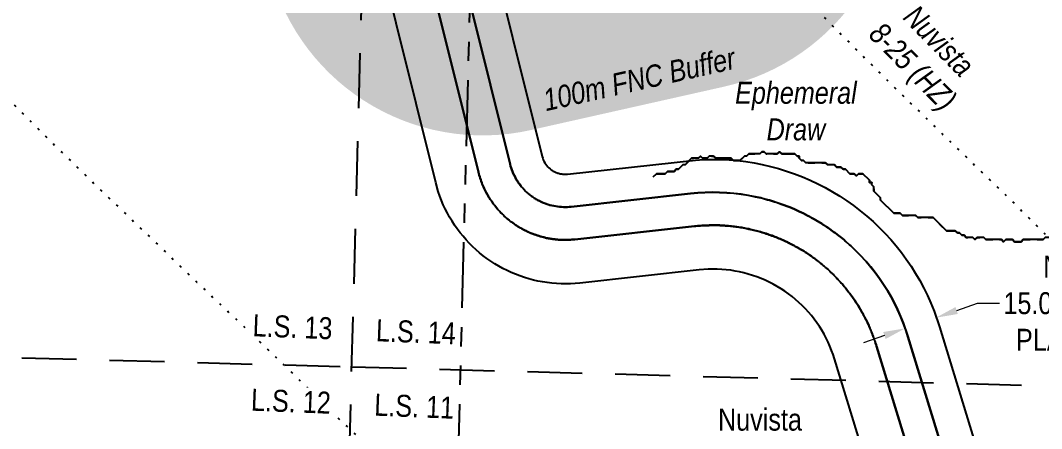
# Model space of a CAD drawing. Extents: x 382851 to 390193, y 6055218 to 6059732.
# Drawn here: x 385398.9 to 385863.8, y 6058155.5 to 6058341.3 of the extents above; entities that cross this region are included whole.
import ezdxf

# ---------------------------------------------------------------- set-up
doc = ezdxf.new("R2010")
doc.units = 0
doc.header["$LTSCALE"] = 5
doc.header["$PDSIZE"] = 0.5
for name, pattern in [('foc-ACCESSROAD', [3.75, 2.5, -1.25]), ('foc-DOT', [1, 0.2, -0.8]), ('foc-DRILLPATH', [14.75, 6, -1.75, 1.75, -1.75, 1.75, -1.75]), ('foc-LSD', [8, 5, -3]), ('foc-TOPO-ephemeral', [6.25, 3.125, -0.625, 0.625, -0.625, 0.625, -0.625])]:
    doc.linetypes.add(name, pattern=pattern)
doc.layers.get('Defpoints').update_dxf_attribs({"color": 9})
for name, color, linetype in [('AS-DRILL', 8, 'foc-DOT'), ('AS-DRILL-T', 8, 'Continuous'), ('F-AR', 190, 'foc-ACCESSROAD'), ('F-RW', 190, 'Continuous'), ('L-SECTION-LSD', 7, 'foc-LSD'), ('P-BUFFER-H 30m', 51, 'Continuous'), ('P-BUFFER-T', 40, 'Continuous'), ('P-PDRILLPATH', 12, 'foc-DRILLPATH'), ('T-DRAW', 143, 'foc-TOPO-ephemeral'), ('T-WATER-T', 170, 'Continuous')]:
    doc.layers.add(name, color=color, linetype=linetype)
doc.layers.add('F-RW-T', color=190, linetype='Continuous', lineweight=9)
doc.styles.add('100L', font='ARIALN.TTF', dxfattribs={"height": 11})
doc.styles.add('80CG', font='ARIALN.TTF', dxfattribs={"height": 10})
doc.styles.add('80LS', font='ARIALNI.TTF', dxfattribs={"height": 10})
doc.styles.add('foc-LtypeFont', font='ARIALN.TTF', dxfattribs={"height": 7.35})
doc.linetypes.add('foc-TOPO-flowdirection-NOLINE', pattern='A,0,[">",foc-LtypeFont,S=0.3,R=0,X=0,Y=-0.945],-20,[">",foc-LtypeFont,S=0.3,R=0,X=0,Y=-0.945],0', length=20)
doc.dimstyles.new('Compass 5 000', dxfattribs={"dimscale": 5, "dimtxt": 9, "dimasz": 2, "dimexe": 0.2, "dimexo": 0.0625, "dimgap": 0.5, "dimtad": 0, "dimtih": 1, "dimtoh": 1, "dimzin": 0, "dimdsep": 46, "dimtxsty": '80CG', "dimcen": 0.1, "dimse1": 1, "dimse2": 1, "dimclrd": 256, "dimclrt": 256, "dimaunit": 1, "dimadec": 4, "dimazin": 0, "dimtfac": 0.06, "dimtofl": 0, "dimtmove": 0, "dimatfit": 1, "dimfxl": 0.2, "dimtolj": 1, "dimtzin": 0, "dimlwd": -1, "dimarcsym": 0})

# ---------------------------------------------------------------- blocks, each defined once
blk = doc.blocks.new('*D147')
at = {"layer": 'Defpoints', "color": 0, "transparency": 16777216}
for p in [(385801.72, 6058201.1), (385818.74, 6058197.18), (385804.75, 6058192.34)]:
    blk.add_point(p, dxfattribs=at)
at = {"layer": 'F-RW-T', "transparency": 16777216}
for p, q in [((385825.16, 6058209.21), (385834.61, 6058212.48)), ((385834.61, 6058212.48), (385844.61, 6058212.48)), ((385792.27, 6058197.83), (385782.81, 6058194.56))]:
    blk.add_line(p, q, dxfattribs=at)
for points in [[(385824.62, 6058210.78), (385825.71, 6058207.63), (385815.71, 6058205.94)], [(385791.72, 6058199.41), (385792.81, 6058196.25), (385801.72, 6058201.1)]]:
    blk.add_solid(points, dxfattribs=at)
at = {"layer": 'F-RW-T', "transparency": 16777216, "insert": (385883.7, 6058212.48), "char_height": 10, "attachment_point": 5, "style": '80CG', "bg_fill": 3, "box_fill_scale": 1.1, "bg_fill_color": 256, "bg_fill_true_color": 13158600, "bg_fill_transparency": 0}
blk.add_mtext('\\A1;Nuvista\\P15.00 P/L R/W\\PPLA 220140', dxfattribs=at)
blk = doc.blocks.new('*D149')
at = {"layer": 'Defpoints', "color": 0, "transparency": 16777216}
for p in [(385819.24, 6058144.2), (385804.96, 6058139.83), (385805.13, 6058139.26)]:
    blk.add_point(p, dxfattribs=at)
at = {"layer": 'F-RW-T', "transparency": 16777216}
for p, q in [((385828.98, 6058146.55), (385838.54, 6058149.47)), ((385795.57, 6058136.34), (385784.7, 6058133.02)), ((385784.7, 6058133.02), (385774.7, 6058133.02))]:
    blk.add_line(p, q, dxfattribs=at)
for points in [[(385828.49, 6058148.14), (385829.47, 6058144.95), (385819.42, 6058143.63)], [(385795.08, 6058137.93), (385796.05, 6058134.74), (385805.13, 6058139.26)]]:
    blk.add_solid(points, dxfattribs=at)
at = {"layer": 'F-RW-T', "transparency": 16777216, "insert": (385735.62, 6058133.02), "char_height": 10, "attachment_point": 5, "style": '80CG'}
blk.add_mtext('\\A1;Nuvista\\P15.00 P/L R/W\\PPLA 122040\\P(Expired)', dxfattribs=at)

msp = doc.modelspace()

# ---------------------------------------------------------------- hatches: boundary and pattern name
at = {"layer": 'P-BUFFER-H 30m'}
h = msp.add_hatch(color=256, dxfattribs=at)
h.dxf.hatch_style = 1
edge = h.paths.add_edge_path()
edge.add_line((385501.889, 6058462.65), (385505.473, 6058445.571))
edge.add_arc((385602.456, 6058421.353), 99.961, 165.97921, 191.96464)
edge.add_line((385504.666, 6058400.63), (385511.547, 6058368.16))
edge.add_arc((385609.337, 6058388.883), 99.961, 191.96464, 282.65329)
edge.add_line((385631.233, 6058291.349), (385719.313, 6058311.124))
edge.add_arc((385697.417, 6058408.657), 99.961, 282.65329, 369.30939)
edge.add_line((385796.062, 6058424.828), (385817.308, 6058429.598))
edge.add_arc((385795.411, 6058527.131), 99.961, 282.65329, 327.64133)
edge.add_line((385879.85, 6058473.63), (385891.206, 6058491.553))
edge.add_arc((385806.767, 6058545.054), 99.961, 327.64133, 372.62938)
edge.add_line((385904.31, 6058566.91), (385871.31, 6058714.192))
edge.add_arc((385773.767, 6058692.336), 99.961, 12.62938, 57.6271)
edge.add_line((385827.289, 6058776.761), (385809.372, 6058788.12))
edge.add_arc((385755.85, 6058703.695), 99.961, 57.6271, 102.62483)
edge.add_line((385734.001, 6058801.239), (385544.198, 6058758.727))
edge.add_arc((385566.046, 6058661.182), 99.961, 102.62483, 192.62437)
edge.add_line((385468.501, 6058639.335), (385490.447, 6058541.352))
edge.add_line((385490.447, 6058541.352), (385493.164, 6058528.433))
edge.add_arc((385592.518, 6058517.433), 99.961, 173.68221, 191.87331)
edge.add_line((385494.695, 6058496.866), (385501.889, 6058462.65))

# ---------------------------------------------------------------- linework, layer by layer
at = {"layer": 'AS-DRILL', "flags": 128}
for points in [[(385291.24, 6058845.723), (385291.241, 6058845.733), (385291.221, 6058845.753), (385291.201, 6058845.764), (385291.271, 6058845.732), (385291.358, 6058845.64), (385291.425, 6058845.508), (385291.48, 6058845.306), (385291.518, 6058845.216), (385291.589, 6058844.874), (385291.657, 6058844.392), (385291.673, 6058844.241), (385291.652, 6058844.192), (385291.653, 6058843.832), (385291.651, 6058843.392), (385291.474, 6058843.116), (385291.084, 6058843.096), (385290.603, 6058843.058), (385289.998, 6058842.873), (385289.373, 6058842.679), (385288.822, 6058842.643), (385288.395, 6058842.774), (385288.003, 6058843.104), (385287.495, 6058843.597), (385287.214, 6058843.954), (385286.905, 6058844.392), (385286.886, 6058844.433), (385286.538, 6058844.902), (385286.284, 6058845.148), (385286.594, 6058844.34), (385286.645, 6058844.399), (385286.927, 6058844.842), (385287.568, 6058844.876), (385288.173, 6058844.7), (385288.714, 6058844.316), (385289.184, 6058843.934), (385289.411, 6058843.808), (385289.391, 6058843.789), (385289.381, 6058843.779), (385289.311, 6058843.801), (385289.301, 6058843.811), (385289.135, 6058843.965), (385288.884, 6058844.312), (385288.567, 6058844.83), (385288.243, 6058845.479), (385287.912, 6058846.237), (385287.536, 6058847.177), (385287.056, 6058848.38), (385286.464, 6058849.895), (385285.737, 6058851.594), (385284.841, 6058853.347), (385283.805, 6058855.094), (385282.599, 6058856.835), (385281.203, 6058858.601), (385279.629, 6058860.431), (385277.906, 6058862.306), (385276.035, 6058864.264), (385274.036, 6058866.305), (385271.972, 6058868.548), (385269.964, 6058871.02), (385268.037, 6058873.549), (385266.119, 6058875.989), (385264.17, 6058878.439), (385262.201, 6058880.869), (385260.212, 6058883.3), (385258.231, 6058885.671), (385256.26, 6058888.012), (385254.308, 6058890.342), (385252.367, 6058892.702), (385250.438, 6058895.102), (385248.538, 6058897.511), (385246.668, 6058899.919), (385244.819, 6058902.326), (385242.989, 6058904.733), (385241.18, 6058907.17), (385239.393, 6058909.656), (385237.645, 6058912.131), (385235.897, 6058914.616), (385234.129, 6058917.092), (385232.341, 6058919.538), (385230.502, 6058921.995), (385228.604, 6058924.444), (385226.646, 6058926.924), (385224.658, 6058929.406), (385222.67, 6058931.897), (385220.732, 6058934.367), (385218.794, 6058936.836), (385216.866, 6058939.316), (385214.929, 6058941.826), (385213.013, 6058944.345), (385211.086, 6058946.885), (385209.258, 6058949.342), (385207.335, 6058952.001), (385205.5, 6058954.589), (385203.685, 6058957.206), (385201.912, 6058959.861), (385200.179, 6058962.536), (385198.486, 6058965.22), (385196.814, 6058967.913), (385195.142, 6058970.616), (385193.441, 6058973.35), (385191.769, 6058976.063), (385190.127, 6058978.786), (385188.574, 6058981.436), (385187.081, 6058984.115), (385185.569, 6058986.804), (385183.986, 6058989.475), (385182.361, 6058992.067), (385180.666, 6058994.64), (385178.919, 6058997.176), (385177.082, 6058999.683), (385175.193, 6059002.101), (385173.303, 6059004.48), (385171.421, 6059006.818), (385169.509, 6059009.148), (385167.549, 6059011.508), (385165.539, 6059013.92), (385163.578, 6059016.29), (385161.696, 6059018.568), (385159.822, 6059020.817), (385157.889, 6059023.086), (385155.925, 6059025.327), (385153.95, 6059027.527), (385152.004, 6059029.698), (385150.028, 6059031.838), (385148.031, 6059033.969), (385146.064, 6059036.07), (385144.147, 6059038.199), (385142.342, 6059040.395), (385140.756, 6059042.546), (385139.338, 6059044.633), (385138.078, 6059046.615), (385136.857, 6059048.547), (385135.644, 6059050.448), (385134.459, 6059052.239), (385133.321, 6059053.908), (385132.134, 6059055.589), (385131.004, 6059057.208), (385129.971, 6059058.695), (385129.026, 6059060.079), (385128.09, 6059061.413), (385127.121, 6059062.668), (385126.151, 6059063.863), (385125.16, 6059065.009), (385124.128, 6059066.135), (385123.026, 6059067.253), (385121.884, 6059068.373), (385120.771, 6059069.471), (385119.679, 6059070.559), (385118.774, 6059071.582), (385118.105, 6059072.419), (385117.651, 6059073.061), (385117.354, 6059073.549), (385117.144, 6059073.944), (385117.005, 6059074.408), (385117.048, 6059074.527), (385117.099, 6059074.556), (385117.448, 6059074.527), (385118.074, 6059074.331), (385118.905, 6059073.97), (385119.934, 6059073.524), (385121.192, 6059073.062), (385122.689, 6059072.504), (385124.514, 6059071.897), (385126.638, 6059071.223), (385128.984, 6059070.273), (385131.501, 6059068.929), (385134.207, 6059067.16), (385137.142, 6059064.925), (385140.133, 6059062.188), (385143.093, 6059058.972), (385146.013, 6059055.377), (385148.843, 6059051.424), (385151.585, 6059047.104), (385154.358, 6059042.452), (385157.344, 6059037.515), (385160.492, 6059032.253), (385163.701, 6059026.65), (385166.884, 6059020.798), (385170.111, 6059014.744), (385173.415, 6059008.518), (385176.693, 6059002.093), (385180.027, 6058995.497), (385183.589, 6058988.815), (385187.432, 6058982.155), (385191.454, 6058975.481), (385195.565, 6058968.735), (385199.784, 6058961.966), (385204.201, 6058955.062), (385208.764, 6058947.994), (385213.369, 6058940.665), (385218.062, 6058933.204), (385222.943, 6058925.678), (385227.941, 6058918.019), (385232.975, 6058910.209), (385238.046, 6058902.288), (385243.114, 6058894.247), (385248.239, 6058886.105), (385253.365, 6058877.972), (385258.429, 6058869.771), (385263.38, 6058861.483), (385266.121, 6058856.742), (385274.53, 6058841.965), (385279.98, 6058832.444), (385287.156, 6058819.938), (385294.614, 6058807.505), (385302.386, 6058795.274), (385310.444, 6058783.226), (385318.84, 6058771.52), (385327.703, 6058760.052), (385336.984, 6058748.933), (385346.715, 6058738.194), (385356.785, 6058727.805), (385367.029, 6058717.553), (385377.275, 6058707.39), (385397.772, 6058686.884), (385418.241, 6058666.449), (385428.475, 6058656.177), (385438.666, 6058645.836), (385448.817, 6058635.485), (385458.898, 6058625.117), (385469.059, 6058614.766), (385479.335, 6058604.603), (385489.599, 6058594.359), (385499.699, 6058583.95), (385509.809, 6058573.561), (385520.132, 6058563.306), (385530.561, 6058553.239), (385541.01, 6058543.191), (385551.541, 6058533.231), (385562.207, 6058523.458), (385573.067, 6058513.86), (385584.02, 6058504.36), (385594.973, 6058494.859), (385605.906, 6058485.369), (385616.942, 6058475.967), (385627.989, 6058466.624), (385639.004, 6058457.202), (385650.009, 6058447.79), (385661.013, 6058438.349), (385672.048, 6058428.926), (385683.056, 6058419.605), (385694.073, 6058410.273), (385705.006, 6058400.753), (385715.662, 6058390.99), (385726.141, 6058380.971), (385736.439, 6058370.867), (385746.672, 6058360.595), (385756.897, 6058350.403), (385767.244, 6058340.257), (385777.439, 6058330.076), (385787.693, 6058319.833), (385797.969, 6058309.69), (385808.367, 6058299.583), (385818.716, 6058289.548), (385829.134, 6058279.461), (385839.543, 6058269.434), (385849.961, 6058259.347), (385860.198, 6058249.204), (385870.482, 6058238.981), (385880.81, 6058228.906), (385891.393, 6058218.995), (385902.02, 6058209.293), (385912.562, 6058199.342), (385922.952, 6058189.326), (385933.349, 6058179.22), (385943.614, 6058169.036), (385953.858, 6058158.774), (385964.175, 6058148.649), (385974.664, 6058138.63), (385985.065, 6058128.644), (385995.503, 6058118.576), (386005.883, 6058108.56), (386016.311, 6058098.483), (386026.661, 6058088.468), (386037.11, 6058078.41), (386047.508, 6058068.353), (386057.916, 6058058.267), (386068.367, 6058048.279), (386078.846, 6058038.26), (386089.102, 6058028.107), (386099.325, 6058017.825), (386109.583, 6058007.722), (386119.878, 6057997.518), (386129.944, 6057987.36), (386140.177, 6057977.088), (386150.377, 6057967.076), (386160.733, 6057956.931), (386170.92, 6057946.809), (386181.225, 6057936.605), (386191.614, 6057926.579), (386202.104, 6057916.57), (386212.47, 6057906.784), (386223.124, 6057896.951), (386233.688, 6057887.101), (386244.229, 6057877.141), (386254.722, 6057867.222), (386265.211, 6057857.203), (386275.52, 6057847.149), (386285.835, 6057836.954), (386295.915, 6057826.956), (386306.231, 6057816.771), (386316.439, 6057806.71), (386326.826, 6057796.583), (386337.187, 6057786.608), (386347.625, 6057776.54), (386357.855, 6057766.518), (386368.129, 6057756.295), (386378.294, 6057746.074), (386388.537, 6057735.811), (386398.579, 6057725.874), (386408.914, 6057715.699), (386419.223, 6057705.644), (386429.641, 6057695.567), (386440.03, 6057685.521), (386450.51, 6057675.503), (386461.095, 6057665.711), (386471.688, 6057655.81), (386481.879, 6057645.839), (386492.256, 6057635.713), (386502.548, 6057625.819), (386512.987, 6057615.761), (386523.318, 6057605.797), (386533.746, 6057595.729), (386544.115, 6057585.664), (386554.389, 6057575.44), (386564.564, 6057565.219), (386574.93, 6057555.083), (386585.382, 6057545.126), (386595.933, 6057535.165), (386606.486, 6057525.295), (386617.182, 6057515.501), (386624.187, 6057509.291), (386640.745, 6057494.818)], [(385060.666, 6058632.006), (385065.554, 6058627.43), (385076.105, 6058617.489), (385086.586, 6058607.57), (385097.157, 6058597.648), (385107.738, 6058587.715), (385118.248, 6058577.725), (385128.645, 6058567.638), (385138.928, 6058557.413), (385149.08, 6058547.112), (385169.218, 6058526.323), (385189.683, 6058505.817), (385210.252, 6058485.457), (385230.707, 6058464.921), (385251.429, 6058444.667), (385272.224, 6058424.543), (385292.927, 6058404.33), (385313.617, 6058383.997), (385334.319, 6058363.755), (385355.041, 6058343.492), (385375.682, 6058323.18), (385396.219, 6058302.732), (385416.706, 6058282.285), (385437.52, 6058262.109), (385458.419, 6058242.162), (385479.237, 6058222.126), (385500.309, 6058202.264), (385521.167, 6058182.257), (385541.798, 6058161.976), (385562.676, 6058141.949), (385583.656, 6058122.01), (385604.629, 6058102.2), (385625.623, 6058082.381), (385646.039, 6058061.895), (385666.206, 6058041.076), (385686.744, 6058020.677), (385707.284, 6058000.339), (385727.947, 6057980.137), (385748.867, 6057960.179), (385769.629, 6057939.955), (385790.057, 6057919.519), (385810.637, 6057899.219), (385831.084, 6057878.763), (385851.841, 6057858.329), (385862.371, 6057848.358), (385872.901, 6057838.387), (385893.903, 6057818.497), (385914.891, 6057798.497), (385936.006, 6057778.734), (385957.236, 6057759.178), (385978.566, 6057739.63), (385999.874, 6057720.032), (386021.163, 6057700.415), (386042.393, 6057680.889), (386063.68, 6057661.211), (386084.781, 6057641.309), (386105.68, 6057621.311), (386126.513, 6057601.495), (386147.182, 6057581.143), (386167.324, 6057560.505), (386187.575, 6057539.823), (386207.953, 6057519.429), (386228.614, 6057499.127), (386249.203, 6057478.757), (386269.355, 6057458.129), (386289.292, 6057437.295), (386309.263, 6057416.621), (386329.383, 6057395.883), (386349.403, 6057375.187), (386369.52, 6057354.35), (386389.431, 6057333.687), (386409.4, 6057312.933), (386429.435, 6057292.007), (386449.129, 6057271.049), (386469.094, 6057250.165), (386489.631, 6057229.697), (386510.299, 6057209.695), (386531.156, 6057189.618), (386552.033, 6057169.591), (386572.964, 6057149.653), (386593.841, 6057129.626), (386614.869, 6057109.605), (386631.676, 6057093.903)]]:
    msp.add_lwpolyline(points, dxfattribs=at)
at = {"layer": 'F-AR', "linetype": 'ByBlock', "flags": 128}
for points in [[(385580.485, 6058380.554), (385607.408, 6058272.188), (385607.629, 6058271.407), (385607.802, 6058270.81), (385608.036, 6058270.056), (385608.227, 6058269.456), (385608.48, 6058268.709), (385608.689, 6058268.107), (385608.962, 6058267.368), (385609.189, 6058266.766), (385609.475, 6058266.05), (385609.744, 6058265.458), (385610.076, 6058264.764), (385610.358, 6058264.184), (385610.708, 6058263.498), (385611.008, 6058262.919), (385611.376, 6058262.244), (385611.695, 6058261.666), (385612.08, 6058261.002), (385612.43, 6058260.402), (385612.832, 6058259.798), (385613.203, 6058259.253), (385613.637, 6058258.641), (385614.027, 6058258.099), (385614.476, 6058257.499), (385614.885, 6058256.961), (385615.349, 6058256.374), (385615.776, 6058255.841), (385616.282, 6058255.231), (385616.708, 6058254.762), (385617.213, 6058254.233), (385617.687, 6058253.741), (385618.205, 6058253.226), (385618.698, 6058252.741), (385619.229, 6058252.241), (385619.739, 6058251.766), (385620.281, 6058251.279), (385620.866, 6058250.761), (385621.366, 6058250.36), (385621.92, 6058249.932), (385622.492, 6058249.508), (385623.062, 6058249.09), (385623.644, 6058248.682), (385624.23, 6058248.276), (385624.821, 6058247.884), (385625.423, 6058247.491), (385626.021, 6058247.115), (385626.585, 6058246.777), (385627.097, 6058246.501), (385627.409, 6058246.334), (385627.846, 6058246.104), (385628.352, 6058245.846), (385628.669, 6058245.688), (385629.115, 6058245.468), (385629.627, 6058245.224), (385629.948, 6058245.073), (385630.404, 6058244.864), (385630.92, 6058244.634), (385631.247, 6058244.491), (385631.71, 6058244.292), (385632.231, 6058244.075), (385632.564, 6058243.956), (385633.038, 6058243.789), (385633.567, 6058243.609), (385633.903, 6058243.499), (385634.384, 6058243.342), (385634.917, 6058243.177), (385635.256, 6058243.075), (385635.744, 6058242.93), (385636.28, 6058242.779), (385636.623, 6058242.685), (385637.117, 6058242.554), (385637.655, 6058242.417), (385638, 6058242.333), (385638.491, 6058242.215), (385639.041, 6058242.114), (385639.39, 6058242.053), (385639.897, 6058241.966), (385640.44, 6058241.881), (385640.791, 6058241.829), (385641.303, 6058241.755), (385641.845, 6058241.684), (385642.198, 6058241.641), (385642.55, 6058241.599), (385642.877, 6058241.561), (385643.256, 6058241.524), (385643.609, 6058241.49), (385643.963, 6058241.457), (385644.295, 6058241.428), (385644.885, 6058241.39), (385645.38, 6058241.372), (385645.717, 6058241.365), (385646.089, 6058241.363), (385646.444, 6058241.363), (385646.799, 6058241.364), (385647.141, 6058241.366), (385647.508, 6058241.374), (385647.863, 6058241.383), (385648.218, 6058241.394), (385648.564, 6058241.404), (385648.927, 6058241.423), (385649.282, 6058241.444), (385649.636, 6058241.465), (385649.99, 6058241.486), (385650.344, 6058241.509), (385650.698, 6058241.532), (385651.05, 6058241.555), (385651.403, 6058241.579), (385705.779, 6058247.582), (385706.452, 6058247.64), (385707.126, 6058247.694), (385707.801, 6058247.748), (385708.501, 6058247.8), (385709.151, 6058247.839), (385709.827, 6058247.876), (385710.503, 6058247.911), (385711.231, 6058247.946), (385711.856, 6058247.967), (385712.533, 6058247.986), (385713.209, 6058248.003), (385713.965, 6058248.02), (385714.564, 6058248.024), (385715.241, 6058248.026), (385715.918, 6058248.025), (385716.656, 6058248.018), (385717.271, 6058247.985), (385717.947, 6058247.945), (385718.623, 6058247.903), (385719.429, 6058247.85), (385719.974, 6058247.807), (385720.65, 6058247.749), (385721.324, 6058247.69), (385722.154, 6058247.613), (385722.672, 6058247.56), (385723.345, 6058247.483), (385724.017, 6058247.406), (385724.689, 6058247.326), (385725.205, 6058247.262), (385726.03, 6058247.147), (385726.7, 6058247.052), (385727.335, 6058246.958), (385727.906, 6058246.85), (385728.699, 6058246.689), (385729.363, 6058246.553), (385730.026, 6058246.415), (385730.587, 6058246.295), (385731.349, 6058246.121), (385732.009, 6058245.969), (385732.668, 6058245.813), (385733.25, 6058245.673), (385733.982, 6058245.484), (385734.637, 6058245.313), (385735.29, 6058245.141), (385735.892, 6058244.98), (385736.592, 6058244.779), (385737.241, 6058244.593), (385737.84, 6058244.413), (385738.506, 6058244.189), (385739.172, 6058243.953), (385739.812, 6058243.726), (385740.45, 6058243.497), (385741.086, 6058243.265), (385741.72, 6058243.023), (385742.352, 6058242.779), (385742.983, 6058242.532), (385743.636, 6058242.275), (385744.238, 6058242.027), (385744.862, 6058241.767), (385745.485, 6058241.505), (385746.153, 6058241.22), (385746.723, 6058240.968), (385747.339, 6058240.692), (385747.89, 6058240.436), (385748.629, 6058240.067), (385749.163, 6058239.789), (385749.766, 6058239.475), (385750.366, 6058239.158), (385751.056, 6058238.791), (385751.558, 6058238.513), (385752.151, 6058238.182), (385752.741, 6058237.85), (385753.422, 6058237.465), (385753.914, 6058237.178), (385754.496, 6058236.833), (385755.075, 6058236.487), (385755.785, 6058236.059), (385756.226, 6058235.786), (385756.797, 6058235.427), (385757.292, 6058235.105), (385757.923, 6058234.669), (385758.351, 6058234.37), (385759.032, 6058233.881), (385759.583, 6058233.483), (385760.131, 6058233.084), (385760.571, 6058232.759), (385761.217, 6058232.271), (385761.755, 6058231.86), (385762.291, 6058231.448), (385762.741, 6058231.097), (385763.351, 6058230.609), (385763.876, 6058230.186), (385764.399, 6058229.762), (385764.859, 6058229.386), (385765.484, 6058228.858), (385765.94, 6058228.45), (385766.441, 6058227.989), (385766.901, 6058227.564), (385767.432, 6058227.055), (385767.922, 6058226.584), (385768.41, 6058226.112), (385768.876, 6058225.658), (385769.372, 6058225.156), (385769.848, 6058224.673), (385770.321, 6058224.191), (385770.791, 6058223.708), (385771.255, 6058223.215), (385771.715, 6058222.723), (385772.174, 6058222.231), (385772.646, 6058221.72), (385773.112, 6058221.202), (385773.516, 6058220.717), (385773.949, 6058220.19), (385774.411, 6058219.624), (385774.802, 6058219.129), (385775.222, 6058218.593), (385775.639, 6058218.058), (385776.1, 6058217.462), (385776.461, 6058216.981), (385776.864, 6058216.436), (385777.265, 6058215.892), (385777.725, 6058215.264), (385778.055, 6058214.798), (385778.443, 6058214.247), (385778.827, 6058213.695), (385779.282, 6058213.037), (385779.604, 6058212.561), (385779.944, 6058212.009), (385780.3, 6058211.426), (385780.732, 6058210.71), (385780.998, 6058210.258), (385781.34, 6058209.669), (385781.678, 6058209.079), (385782.013, 6058208.491), (385782.268, 6058208.037), (385782.667, 6058207.304), (385782.989, 6058206.708), (385783.307, 6058206.115), (385783.56, 6058205.634), (385783.927, 6058204.917), (385784.23, 6058204.317), (385784.531, 6058203.717), (385784.802, 6058203.175), (385785.101, 6058202.491), (385785.371, 6058201.865), (385785.637, 6058201.238), (385785.87, 6058200.684), (385786.154, 6058199.978), (385786.406, 6058199.346), (385786.655, 6058198.715), (385786.882, 6058198.134), (385787.134, 6058197.444), (385787.365, 6058196.807), (385787.594, 6058196.171), (385787.821, 6058195.536), (385788.046, 6058194.902), (385788.267, 6058194.271), (385788.487, 6058193.64), (385788.704, 6058193.011), (385828.531, 6058062.687)], [(385806.807, 6058065.363), (385769.583, 6058187.168), (385768.95, 6058189.118), (385768.247, 6058191.045), (385767.476, 6058192.945), (385766.639, 6058194.818), (385765.735, 6058196.659), (385764.767, 6058198.467), (385763.735, 6058200.239), (385762.641, 6058201.974), (385761.486, 6058203.669), (385760.272, 6058205.321), (385758.999, 6058206.93), (385757.671, 6058208.492), (385756.287, 6058210.006), (385754.851, 6058211.471), (385753.364, 6058212.883), (385751.828, 6058214.241), (385750.244, 6058215.545), (385748.615, 6058216.791), (385746.943, 6058217.979), (385745.23, 6058219.106), (385743.478, 6058220.172), (385741.689, 6058221.174), (385739.865, 6058222.114), (385738.01, 6058222.987), (385736.125, 6058223.795), (385734.212, 6058224.534), (385732.274, 6058225.206), (385730.313, 6058225.807), (385728.333, 6058226.34), (385726.335, 6058226.801), (385724.321, 6058227.192), (385722.295, 6058227.511), (385720.259, 6058227.757), (385718.215, 6058227.931), (385716.167, 6058228.032), (385714.116, 6058228.061), (385712.066, 6058228.017), (385707.976, 6058227.71), (385653.601, 6058221.706), (385651.481, 6058221.51), (385649.355, 6058221.386), (385647.227, 6058221.339), (385645.098, 6058221.365), (385642.971, 6058221.466), (385640.848, 6058221.642), (385638.734, 6058221.892), (385636.629, 6058222.216), (385634.538, 6058222.614), (385632.461, 6058223.084), (385630.403, 6058223.627), (385628.364, 6058224.243), (385626.348, 6058224.928), (385624.358, 6058225.685), (385622.395, 6058226.511), (385620.463, 6058227.405), (385618.563, 6058228.366), (385616.698, 6058229.393), (385614.869, 6058230.485), (385613.081, 6058231.641), (385611.334, 6058232.858), (385609.631, 6058234.136), (385607.974, 6058235.473), (385606.365, 6058236.868), (385604.805, 6058238.317), (385603.297, 6058239.821), (385601.843, 6058241.377), (385600.445, 6058242.982), (385599.103, 6058244.635), (385597.821, 6058246.335), (385596.598, 6058248.079), (385595.438, 6058249.864), (385594.341, 6058251.689), (385593.308, 6058253.551), (385592.342, 6058255.448), (385591.443, 6058257.378), (385590.611, 6058259.339), (385589.849, 6058261.327), (385589.158, 6058263.341), (385587.988, 6058267.435), (385560.994, 6058376.082)]]:
    msp.add_lwpolyline(points, dxfattribs=at)
at = {"layer": 'F-RW', "flags": 128}
for points in [[(385609.673, 6058387.206), (385636.479, 6058279.258), (385636.699, 6058278.537), (385636.97, 6058277.833), (385637.289, 6058277.149), (385637.655, 6058276.49), (385638.066, 6058275.857), (385638.521, 6058275.256), (385639.017, 6058274.687), (385639.551, 6058274.155), (385640.122, 6058273.662), (385640.571, 6058273.317), (385640.881, 6058273.102), (385641.198, 6058272.898), (385641.522, 6058272.704), (385641.853, 6058272.523), (385642.19, 6058272.353), (385642.532, 6058272.196), (385642.88, 6058272.05), (385643.233, 6058271.916), (385643.59, 6058271.795), (385643.952, 6058271.686), (385644.317, 6058271.591), (385644.685, 6058271.508), (385645.056, 6058271.438), (385645.429, 6058271.382), (385645.803, 6058271.338), (385646.179, 6058271.308), (385646.557, 6058271.29), (385646.934, 6058271.286), (385647.311, 6058271.296), (385648.063, 6058271.354), (385706.241, 6058277.715), (385710.061, 6058277.933), (385713.885, 6058278.014), (385717.71, 6058277.96), (385721.531, 6058277.77), (385725.342, 6058277.444), (385729.14, 6058276.984), (385732.919, 6058276.389), (385736.674, 6058275.661), (385740.401, 6058274.799), (385744.096, 6058273.806), (385747.752, 6058272.683), (385751.367, 6058271.43), (385754.935, 6058270.05), (385758.451, 6058268.544), (385761.912, 6058266.915), (385765.313, 6058265.163), (385768.65, 6058263.292), (385771.918, 6058261.304), (385775.113, 6058259.201), (385778.233, 6058256.986), (385781.271, 6058254.661), (385784.224, 6058252.23), (385787.09, 6058249.697), (385789.865, 6058247.063), (385792.543, 6058244.332), (385795.124, 6058241.507), (385797.602, 6058238.594), (385799.975, 6058235.593), (385802.241, 6058232.511), (385804.396, 6058229.35), (385806.437, 6058226.114), (385808.362, 6058222.808), (385810.168, 6058219.437), (385811.854, 6058216.003), (385813.417, 6058212.511), (385814.855, 6058208.966), (385817.349, 6058201.734), (385861.088, 6058058.623)], [(385828.531, 6058062.687), (385788.704, 6058193.011), (385788.493, 6058193.646), (385788.28, 6058194.282), (385788.064, 6058194.92), (385787.836, 6058195.586), (385787.616, 6058196.195), (385787.386, 6058196.83), (385787.154, 6058197.467), (385786.893, 6058198.182), (385786.672, 6058198.737), (385786.421, 6058199.365), (385786.168, 6058199.995), (385785.869, 6058200.736), (385785.646, 6058201.25), (385785.376, 6058201.871), (385785.103, 6058202.493), (385784.771, 6058203.242), (385784.533, 6058203.721), (385784.234, 6058204.323), (385783.934, 6058204.927), (385783.542, 6058205.71), (385783.318, 6058206.133), (385783, 6058206.726), (385782.679, 6058207.323), (385782.135, 6058208.321), (385781.689, 6058209.098), (385781.349, 6058209.685), (385780.895, 6058210.466), (385780.303, 6058211.432), (385779.945, 6058212.01), (385779.602, 6058212.559), (385779.32, 6058212.988), (385778.831, 6058213.702), (385778.448, 6058214.258), (385778.063, 6058214.814), (385777.765, 6058215.243), (385777.275, 6058215.911), (385776.874, 6058216.456), (385776.471, 6058217.002), (385776.135, 6058217.454), (385775.647, 6058218.078), (385775.229, 6058218.61), (385774.809, 6058219.144), (385774.434, 6058219.617), (385773.951, 6058220.197), (385773.516, 6058220.717), (385773.11, 6058221.199), (385772.657, 6058221.717), (385772.177, 6058222.239), (385771.72, 6058222.735), (385771.261, 6058223.231), (385770.799, 6058223.73), (385770.329, 6058224.211), (385769.856, 6058224.694), (385769.38, 6058225.178), (385768.875, 6058225.691), (385768.416, 6058226.132), (385767.927, 6058226.6), (385767.437, 6058227.07), (385766.886, 6058227.594), (385766.443, 6058227.995), (385765.94, 6058228.449), (385765.483, 6058228.855), (385764.831, 6058229.419), (385764.402, 6058229.772), (385763.88, 6058230.198), (385763.355, 6058230.625), (385762.707, 6058231.152), (385762.296, 6058231.469), (385761.761, 6058231.88), (385761.222, 6058232.291), (385760.525, 6058232.822), (385760.136, 6058233.104), (385759.587, 6058233.499), (385759.036, 6058233.894), (385758.29, 6058234.427), (385757.924, 6058234.676), (385757.292, 6058235.102), (385756.797, 6058235.426), (385756.228, 6058235.793), (385755.854, 6058236.03), (385755.078, 6058236.5), (385754.499, 6058236.849), (385753.919, 6058237.197), (385753.493, 6058237.45), (385752.746, 6058237.87), (385752.156, 6058238.202), (385751.563, 6058238.534), (385751.106, 6058238.788), (385750.369, 6058239.173), (385749.768, 6058239.487), (385749.165, 6058239.799), (385748.665, 6058240.058), (385747.89, 6058240.434), (385747.339, 6058240.691), (385746.724, 6058240.974), (385746.179, 6058241.223), (385745.487, 6058241.517), (385744.864, 6058241.781), (385744.241, 6058242.046), (385743.651, 6058242.293), (385742.986, 6058242.553), (385742.355, 6058242.798), (385741.723, 6058243.042), (385741.089, 6058243.286), (385740.452, 6058243.512), (385739.813, 6058243.738), (385739.173, 6058243.962), (385738.495, 6058244.2), (385737.839, 6058244.411), (385737.241, 6058244.593), (385736.593, 6058244.785), (385735.868, 6058245.001), (385735.292, 6058245.155), (385734.638, 6058245.329), (385733.984, 6058245.502), (385733.214, 6058245.705), (385732.67, 6058245.833), (385732.011, 6058245.988), (385731.351, 6058246.14), (385730.538, 6058246.327), (385730.027, 6058246.431), (385729.364, 6058246.565), (385728.699, 6058246.697), (385727.843, 6058246.867), (385727.335, 6058246.956), (385726.7, 6058247.053), (385726.031, 6058247.154), (385725.129, 6058247.288), (385724.69, 6058247.341), (385724.018, 6058247.422), (385723.346, 6058247.501), (385722.673, 6058247.58), (385722.233, 6058247.629), (385721.325, 6058247.709), (385720.65, 6058247.768), (385719.975, 6058247.825), (385719.495, 6058247.864), (385718.624, 6058247.914), (385717.948, 6058247.952), (385717.271, 6058247.989), (385716.73, 6058248.017), (385715.918, 6058248.026), (385715.241, 6058248.031), (385714.564, 6058248.036), (385714.004, 6058248.037), (385713.21, 6058248.019), (385712.533, 6058248.004), (385711.856, 6058247.987), (385711.257, 6058247.97), (385710.503, 6058247.924), (385709.827, 6058247.881), (385709.151, 6058247.837), (385708.501, 6058247.793), (385707.801, 6058247.741), (385707.126, 6058247.689), (385706.452, 6058247.636), (385705.779, 6058247.582), (385651.403, 6058241.579), (385651.051, 6058241.549), (385650.698, 6058241.52), (385650.344, 6058241.493), (385649.985, 6058241.467), (385649.636, 6058241.446), (385649.282, 6058241.425), (385648.927, 6058241.404), (385648.56, 6058241.384), (385648.218, 6058241.376), (385647.863, 6058241.366), (385647.509, 6058241.358), (385647.134, 6058241.349), (385646.798, 6058241.35), (385646.444, 6058241.352), (385646.089, 6058241.355), (385645.708, 6058241.358), (385645.38, 6058241.369), (385644.885, 6058241.389), (385644.123, 6058241.437), (385643.609, 6058241.481), (385643.256, 6058241.513), (385642.707, 6058241.567), (385642.197, 6058241.627), (385641.844, 6058241.67), (385641.367, 6058241.73), (385640.79, 6058241.816), (385640.439, 6058241.869), (385639.959, 6058241.944), (385639.39, 6058242.047), (385639.041, 6058242.111), (385638.554, 6058242.201), (385638, 6058242.33), (385637.654, 6058242.411), (385637.17, 6058242.529), (385636.622, 6058242.674), (385636.279, 6058242.766), (385635.793, 6058242.899), (385635.254, 6058243.06), (385634.915, 6058243.162), (385634.429, 6058243.311), (385633.901, 6058243.487), (385633.565, 6058243.6), (385633.08, 6058243.764), (385632.563, 6058243.955), (385632.231, 6058244.077), (385631.749, 6058244.27), (385631.246, 6058244.484), (385630.918, 6058244.623), (385630.437, 6058244.832), (385629.946, 6058245.06), (385629.624, 6058245.209), (385629.145, 6058245.435), (385628.666, 6058245.674), (385628.349, 6058245.833), (385627.873, 6058246.075), (385627.408, 6058246.327), (385627.096, 6058246.495), (385626.618, 6058246.756), (385626.021, 6058247.113), (385625.423, 6058247.479), (385624.818, 6058247.872), (385624.227, 6058248.259), (385623.64, 6058248.667), (385623.057, 6058249.075), (385622.489, 6058249.496), (385621.914, 6058249.924), (385621.366, 6058250.358), (385620.832, 6058250.787), (385620.278, 6058251.272), (385619.728, 6058251.757), (385619.224, 6058252.227), (385618.685, 6058252.731), (385618.2, 6058253.212), (385617.674, 6058253.735), (385617.21, 6058254.224), (385616.697, 6058254.767), (385616.283, 6058255.233), (385615.762, 6058255.846), (385615.344, 6058256.363), (385614.866, 6058256.96), (385614.47, 6058257.484), (385614.007, 6058258.099), (385613.631, 6058258.629), (385613.185, 6058259.261), (385612.83, 6058259.795), (385612.41, 6058260.434), (385612.076, 6058260.996), (385611.674, 6058261.678), (385611.368, 6058262.231), (385610.984, 6058262.929), (385610.699, 6058263.484), (385610.335, 6058264.198), (385610.069, 6058264.756), (385609.726, 6058265.482), (385609.476, 6058266.052), (385609.17, 6058266.794), (385608.955, 6058267.361), (385608.665, 6058268.131), (385608.469, 6058268.697), (385608.201, 6058269.481), (385608.029, 6058270.05), (385607.803, 6058270.811), (385607.631, 6058271.408), (385607.4, 6058272.22), (385580.485, 6058380.554)], [(385595.056, 6058383.867), (385621.878, 6058275.839), (385622.108, 6058274.977), (385622.367, 6058274.122), (385622.656, 6058273.278), (385622.974, 6058272.443), (385623.321, 6058271.62), (385623.696, 6058270.81), (385624.099, 6058270.013), (385624.529, 6058269.231), (385624.986, 6058268.464), (385625.47, 6058267.714), (385625.98, 6058266.98), (385626.514, 6058266.265), (385627.073, 6058265.569), (385627.655, 6058264.892), (385628.261, 6058264.237), (385628.89, 6058263.601), (385629.54, 6058262.988), (385630.209, 6058262.4), (385630.745, 6058261.959), (385631.054, 6058261.709), (385631.442, 6058261.418), (385631.778, 6058261.166), (385632.157, 6058260.903), (385632.519, 6058260.65), (385632.889, 6058260.411), (385633.279, 6058260.159), (385633.638, 6058259.945), (385634.055, 6058259.696), (385634.402, 6058259.506), (385634.847, 6058259.26), (385635.181, 6058259.092), (385635.654, 6058258.853), (385635.974, 6058258.705), (385636.626, 6058258.41), (385637.452, 6058258.07), (385638.288, 6058257.757), (385639.136, 6058257.475), (385639.993, 6058257.224), (385640.857, 6058257.001), (385641.728, 6058256.808), (385642.607, 6058256.645), (385643.49, 6058256.513), (385644.377, 6058256.411), (385645.266, 6058256.341), (385646.158, 6058256.301), (385647.051, 6058256.293), (385647.944, 6058256.314), (385649.724, 6058256.451), (385704.014, 6058262.489), (385707.294, 6058262.792), (385710.582, 6058262.979), (385713.875, 6058263.049), (385717.169, 6058263.002), (385720.459, 6058262.839), (385723.74, 6058262.559), (385727.01, 6058262.162), (385730.264, 6058261.651), (385733.498, 6058261.023), (385735.961, 6058260.453), (385736.707, 6058260.282), (385739.068, 6058259.647), (385739.888, 6058259.428), (385742.168, 6058258.727), (385743.036, 6058258.461), (385745.253, 6058257.693), (385746.149, 6058257.383), (385748.31, 6058256.549), (385749.221, 6058256.195), (385751.308, 6058255.303), (385752.249, 6058254.899), (385753.492, 6058254.314), (385754.473, 6058253.853), (385755.229, 6058253.497), (385756.302, 6058252.945), (385757.434, 6058252.362), (385758.157, 6058251.99), (385759.083, 6058251.471), (385760.338, 6058250.768), (385761.031, 6058250.38), (385761.85, 6058249.881), (385763.167, 6058249.08), (385763.845, 6058248.668), (385764.552, 6058248.204), (385765.956, 6058247.281), (385766.598, 6058246.859), (385767.21, 6058246.424), (385768.662, 6058245.394), (385769.283, 6058244.953), (385769.828, 6058244.536), (385771.297, 6058243.414), (385771.901, 6058242.953), (385772.363, 6058242.573), (385773.882, 6058241.323), (385774.445, 6058240.861), (385774.847, 6058240.505), (385776.367, 6058239.163), (385776.913, 6058238.68), (385777.257, 6058238.354), (385778.799, 6058236.891), (385779.303, 6058236.413), (385779.587, 6058236.125), (385781.137, 6058234.545), (385781.734, 6058233.929), (385783.382, 6058232.127), (385783.936, 6058231.512), (385785.535, 6058229.635), (385786.059, 6058229.012), (385788.088, 6058226.441), (385790.028, 6058223.798), (385791.869, 6058221.095), (385793.623, 6058218.315), (385795.271, 6058215.486), (385796.824, 6058212.589), (385798.27, 6058209.646), (385799.654, 6058206.551), (385800.847, 6058203.611), (385802.998, 6058197.39), (385844.745, 6058060.649)], [(385844.758, 6058060.644), (385802.999, 6058197.388), (385801.948, 6058200.474), (385800.849, 6058203.609), (385799.644, 6058206.577), (385798.269, 6058209.649), (385796.822, 6058212.595), (385795.269, 6058215.494), (385793.618, 6058218.327), (385791.863, 6058221.108), (385790.019, 6058223.815), (385788.076, 6058226.46), (385786.043, 6058229.034), (385785.535, 6058229.636), (385783.918, 6058231.536), (385783.383, 6058232.128), (385781.711, 6058233.957), (385781.138, 6058234.547), (385779.412, 6058236.303), (385778.8, 6058236.892), (385777.258, 6058238.355), (385776.922, 6058238.673), (385776.367, 6058239.163), (385774.847, 6058240.507), (385774.454, 6058240.854), (385773.883, 6058241.324), (385772.363, 6058242.573), (385771.91, 6058242.946), (385771.297, 6058243.415), (385769.829, 6058244.537), (385769.293, 6058244.946), (385768.662, 6058245.394), (385767.211, 6058246.424), (385766.608, 6058246.852), (385765.956, 6058247.281), (385764.552, 6058248.204), (385763.856, 6058248.662), (385763.167, 6058249.08), (385761.85, 6058249.881), (385761.042, 6058250.373), (385760.338, 6058250.768), (385759.083, 6058251.471), (385758.169, 6058251.983), (385757.434, 6058252.361), (385756.302, 6058252.944), (385755.241, 6058253.49), (385754.473, 6058253.852), (385753.493, 6058254.313), (385752.261, 6058254.892), (385751.308, 6058255.301), (385749.233, 6058256.188), (385748.31, 6058256.547), (385746.161, 6058257.376), (385745.253, 6058257.691), (385743.049, 6058258.454), (385742.168, 6058258.724), (385739.901, 6058259.421), (385739.068, 6058259.644), (385736.72, 6058260.275), (385735.961, 6058260.45), (385733.511, 6058261.016), (385730.278, 6058261.644), (385727.024, 6058262.155), (385723.754, 6058262.552), (385720.473, 6058262.832), (385717.184, 6058262.995), (385713.891, 6058263.043), (385710.598, 6058262.972), (385707.294, 6058262.77), (385704.031, 6058262.482), (385649.724, 6058256.452), (385648.825, 6058256.378), (385647.939, 6058256.315), (385647.044, 6058256.293), (385646.148, 6058256.302), (385645.254, 6058256.343), (385644.361, 6058256.414), (385643.472, 6058256.516), (385642.586, 6058256.649), (385641.706, 6058256.813), (385640.832, 6058257.008), (385639.965, 6058257.233), (385639.106, 6058257.486), (385638.257, 6058257.77), (385637.419, 6058258.085), (385636.591, 6058258.428), (385635.975, 6058258.708), (385635.656, 6058258.854), (385635.182, 6058259.095), (385634.85, 6058259.262), (385634.403, 6058259.508), (385634.058, 6058259.698), (385633.639, 6058259.948), (385633.282, 6058260.16), (385632.889, 6058260.414), (385632.523, 6058260.651), (385632.158, 6058260.905), (385631.781, 6058261.167), (385631.443, 6058261.421), (385631.058, 6058261.709), (385630.746, 6058261.961), (385630.248, 6058262.369), (385629.575, 6058262.957), (385628.922, 6058263.571), (385628.291, 6058264.208), (385627.682, 6058264.864), (385627.097, 6058265.541), (385626.535, 6058266.239), (385625.998, 6058266.956), (385625.486, 6058267.69), (385625.001, 6058268.442), (385624.541, 6058269.211), (385624.109, 6058269.995), (385623.704, 6058270.794), (385623.327, 6058271.606), (385622.979, 6058272.431), (385622.66, 6058273.268), (385622.37, 6058274.114), (385622.111, 6058274.979), (385621.878, 6058275.836), (385595.056, 6058383.864)]]:
    msp.add_lwpolyline(points, dxfattribs=at)
at = {"layer": 'L-SECTION-LSD'}
msp.add_line((385538.769, 6057781.546), (385582.778, 6059389.768), dxfattribs=at)
at = {"layer": 'L-SECTION-LSD', "flags": 128}
for points in [[(385159.612, 6058194.3), (385549.771, 6058183.603)], [(385549.771, 6058183.603), (385951.32, 6058172.593)]]:
    msp.add_lwpolyline(points, dxfattribs=at)
at = {"layer": 'P-PDRILLPATH', "flags": 128}
msp.add_lwpolyline([(385669.279, 6058593.575), (385606.633, 6058474.399), (385530.097, 6055457.53)], dxfattribs=at)
at = {"layer": 'T-DRAW', "flags": 128}
msp.add_lwpolyline([(385687, 6058270), (385688.5, 6058271.5), (385692.5, 6058271.5), (385693.5, 6058272.5), (385696.5, 6058272.5), (385697.5, 6058273.5), (385698.5, 6058273.5), (385700.5, 6058275.5), (385701.5, 6058275.5), (385704.5, 6058278.5), (385707.5, 6058278.5), (385708.5, 6058279.5), (385709.5, 6058278.5), (385711.5, 6058278.5), (385712.5, 6058279.5), (385714.5, 6058279.5), (385715.5, 6058278.5), (385722.5, 6058278.5), (385723.5, 6058277.5), (385726.5, 6058277.5), (385728.5, 6058279.5), (385729.5, 6058279.5), (385730.5, 6058280.5), (385735.5, 6058280.5), (385736.5, 6058281.5), (385737.5, 6058281.5), (385738.5, 6058280.5), (385743.5, 6058280.5), (385744.5, 6058281.5), (385745.5, 6058280.5), (385751.5, 6058280.5), (385752.5, 6058279.5), (385753.5, 6058279.5), (385753.5, 6058278.5), (385754.5, 6058277.5), (385755.5, 6058277.5), (385756.5, 6058276.5), (385765.5, 6058276.5), (385766.5, 6058275.5), (385769.5, 6058275.5), (385770.5, 6058274.5), (385772.5, 6058274.5), (385773.5, 6058273.5), (385774.5, 6058273.5), (385776.5, 6058271.5), (385778.5, 6058271.5), (385779.5, 6058270.5), (385780.5, 6058271.5), (385782.5, 6058271.5), (385785.5, 6058268.5), (385785.5, 6058267.5), (385786.5, 6058267.5), (385786.5, 6058266.5), (385787.5, 6058265.5), (385787.5, 6058263.5), (385790.5, 6058260.5), (385790.5, 6058259.5), (385796.5, 6058253.5), (385799.5, 6058253.5), (385800.5, 6058252.5), (385806.5, 6058252.5), (385807.5, 6058251.5), (385814.5, 6058251.5), (385820.5, 6058245.5), (385824.5, 6058245.5), (385825.5, 6058244.5), (385826.5, 6058244.5), (385827.5, 6058243.5), (385828.5, 6058243.5), (385829.5, 6058242.5), (385832.5, 6058242.5), (385833.5, 6058241.5), (385834.5, 6058242.5), (385837.5, 6058242.5), (385838.5, 6058241.5), (385845.5, 6058241.5), (385846.5, 6058240.5), (385847.5, 6058241.5), (385850.5, 6058241.5), (385851.5, 6058240.5), (385854.5, 6058240.5), (385855.5, 6058241.5), (385864.5, 6058241.5), (385865.5, 6058242.5), (385870.5, 6058242.5), (385873.5, 6058245.5), (385873.5, 6058246.5), (385874.5, 6058246.5), (385875.5, 6058247.5), (385875.5, 6058248.5), (385876.5, 6058248.5), (385877.5, 6058249.5), (385879.5, 6058249.5), (385882.5, 6058252.5), (385883.5, 6058252.5), (385884.5, 6058253.5), (385886.5, 6058253.5), (385888.5, 6058255.5), (385888.5, 6058256.5), (385889.5, 6058257.5), (385890, 6058257.5)], dxfattribs=at)
at = {"layer": 'T-DRAW', "linetype": 'foc-TOPO-flowdirection-NOLINE', "flags": 128}
msp.add_lwpolyline([(385890, 6058257.5), (385889.5, 6058257.5), (385888.5, 6058256.5), (385888.5, 6058255.5), (385886.5, 6058253.5), (385884.5, 6058253.5), (385883.5, 6058252.5), (385882.5, 6058252.5), (385879.5, 6058249.5), (385877.5, 6058249.5), (385876.5, 6058248.5), (385875.5, 6058248.5), (385875.5, 6058247.5), (385874.5, 6058246.5), (385873.5, 6058246.5), (385873.5, 6058245.5), (385870.5, 6058242.5), (385865.5, 6058242.5), (385864.5, 6058241.5), (385855.5, 6058241.5), (385854.5, 6058240.5), (385851.5, 6058240.5), (385850.5, 6058241.5), (385847.5, 6058241.5), (385846.5, 6058240.5), (385845.5, 6058241.5), (385838.5, 6058241.5), (385837.5, 6058242.5), (385834.5, 6058242.5), (385833.5, 6058241.5), (385832.5, 6058242.5), (385829.5, 6058242.5), (385828.5, 6058243.5), (385827.5, 6058243.5), (385826.5, 6058244.5), (385825.5, 6058244.5), (385824.5, 6058245.5), (385820.5, 6058245.5), (385814.5, 6058251.5), (385807.5, 6058251.5), (385806.5, 6058252.5), (385800.5, 6058252.5), (385799.5, 6058253.5), (385796.5, 6058253.5), (385790.5, 6058259.5), (385790.5, 6058260.5), (385787.5, 6058263.5), (385787.5, 6058265.5), (385786.5, 6058266.5), (385786.5, 6058267.5), (385785.5, 6058267.5), (385785.5, 6058268.5), (385782.5, 6058271.5), (385780.5, 6058271.5), (385779.5, 6058270.5), (385778.5, 6058271.5), (385776.5, 6058271.5), (385774.5, 6058273.5), (385773.5, 6058273.5), (385772.5, 6058274.5), (385770.5, 6058274.5), (385769.5, 6058275.5), (385766.5, 6058275.5), (385765.5, 6058276.5), (385756.5, 6058276.5), (385755.5, 6058277.5), (385754.5, 6058277.5), (385753.5, 6058278.5), (385753.5, 6058279.5), (385752.5, 6058279.5), (385751.5, 6058280.5), (385745.5, 6058280.5), (385744.5, 6058281.5), (385743.5, 6058280.5), (385738.5, 6058280.5), (385737.5, 6058281.5), (385736.5, 6058281.5), (385735.5, 6058280.5), (385730.5, 6058280.5), (385729.5, 6058279.5), (385728.5, 6058279.5), (385726.5, 6058277.5), (385723.5, 6058277.5), (385722.5, 6058278.5), (385715.5, 6058278.5), (385714.5, 6058279.5), (385712.5, 6058279.5), (385711.5, 6058278.5), (385709.5, 6058278.5), (385708.5, 6058279.5), (385707.5, 6058278.5), (385704.5, 6058278.5), (385701.5, 6058275.5), (385700.5, 6058275.5), (385698.5, 6058273.5), (385697.5, 6058273.5), (385696.5, 6058272.5), (385693.5, 6058272.5), (385692.5, 6058271.5), (385688.5, 6058271.5), (385687, 6058270)], dxfattribs=at)

# ---------------------------------------------------------------- texts
at = {"layer": 'L-SECTION-LSD', "style": '100L'}
for s, p in [('L.S. 14', (385560.649, 6058195.243)), ('L.S. 11', (385559.895, 6058161.361))]:
    msp.add_text(s, height=10, rotation=357.72106, dxfattribs=at).set_placement(p)
at = {"layer": 'P-BUFFER-T', "insert": (385679.535, 6058319.457), "char_height": 10, "width": 119.53383, "attachment_point": 2, "rotation": 12.65329, "style": '80LS'}
msp.add_mtext('100m FNC Buffer', dxfattribs=at)
at = {"layer": 'T-WATER-T', "insert": (385751.978, 6058299.932), "char_height": 9.99619, "width": 70.35286, "attachment_point": 5, "style": '80CG'}
msp.add_mtext('{\\fArial Narrow|b0|i1|c0|p34;Ephemeral Draw}', dxfattribs=at)

# ---------------------------------------------------------------- next in the draw order: texts
at = {"layer": 'AS-DRILL-T', "insert": (385810.153, 6058325.121), "char_height": 9.99619, "width": 48.42397, "attachment_point": 5, "rotation": 314.46769, "style": '80CG', "bg_fill": 3, "box_fill_scale": 1.15, "bg_fill_color": 256, "bg_fill_true_color": 256, "bg_fill_transparency": 0}
msp.add_mtext('{\\fArial Narrow|b0|i1|c0|p34;Nuvista\\P8-25 (HZ)}', dxfattribs=at)
at = {"layer": 'L-SECTION-LSD', "char_height": 10, "width": 36.69245, "attachment_point": 1, "rotation": 357.72106, "style": '100L', "bg_fill": 3, "box_fill_scale": 1.15, "bg_fill_color": 256, "bg_fill_true_color": 256, "bg_fill_transparency": 0}
for s, insert in [('L.S. 13', (385504.91, 6058207.502)), ('L.S. 12', (385504.157, 6058173.62))]:
    msp.add_mtext(s, dxfattribs=dict(at, insert=insert))

# ---------------------------------------------------------------- next in the draw order: dimensions: what is measured, and where the dimension line sits
at = {"layer": 'F-RW-T'}
dim = msp.add_linear_dim(base=(385801.716, 6058201.098), p1=(385818.742, 6058197.176), p2=(385804.747, 6058192.336), angle=199.07771, text='Nuvista\\P15.00 P/L R/W\\PPLA 220140', dimstyle='Compass 5 000', override={"dimtfill": 1}, dxfattribs=at)
dim.commit()
dim.dimension.update_dxf_attribs({"geometry": '*D147', "text_midpoint": (385883.699, 6058212.476), "dimtype": 161})

# ---------------------------------------------------------------- next in the draw order: dimensions: what is measured, and where the dimension line sits
dim = msp.add_linear_dim(base=(385805.13, 6058139.26), p1=(385819.242, 6058144.197), p2=(385804.956, 6058139.831), angle=196.99334, text='Nuvista\\P15.00 P/L R/W\\PPLA 122040\\P(Expired)', dimstyle='Compass 5 000', dxfattribs=at)
dim.commit()
dim.dimension.update_dxf_attribs({"geometry": '*D149', "text_midpoint": (385735.618, 6058133.018), "dimtype": 161})

doc.saveas('drawing.dxf')
